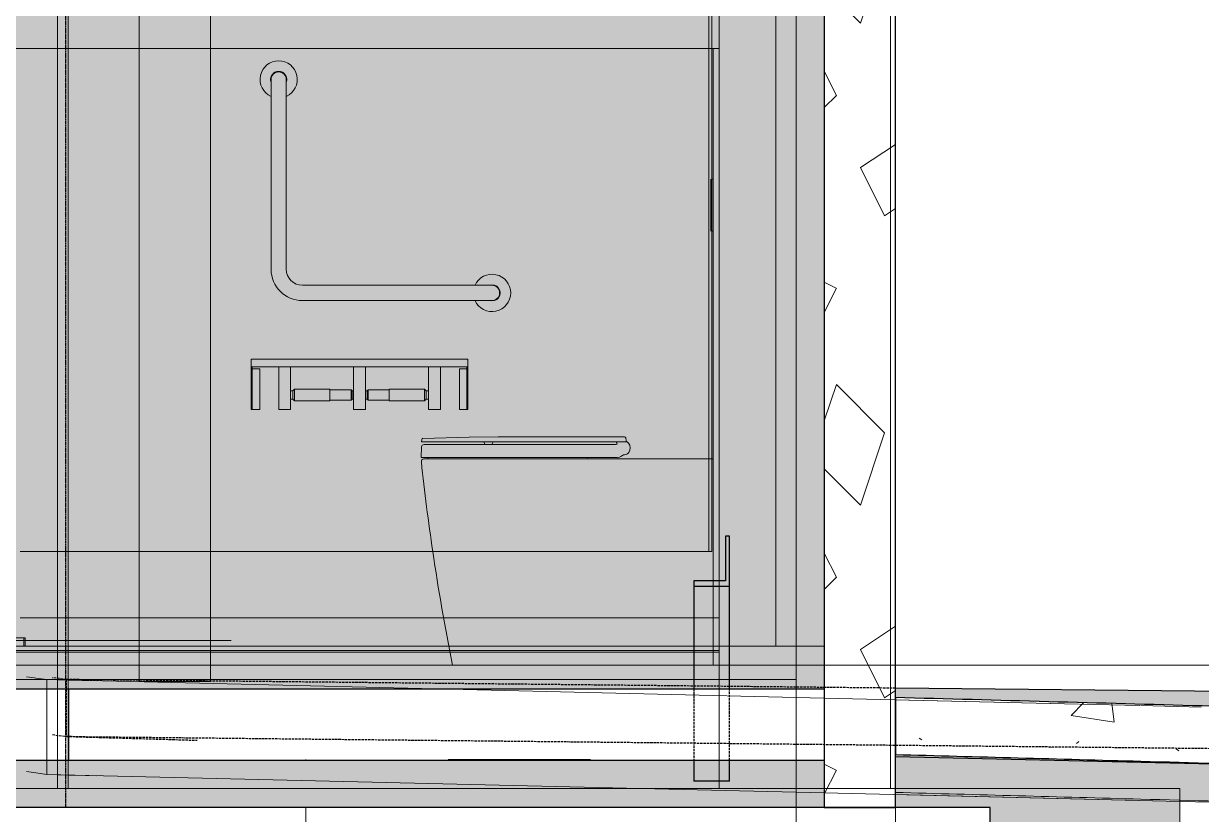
# Model space of a CAD drawing. Header units: millimetres. Extents: x 632 to 645312, y -3890 to 22200.
# Drawn here: x 640324 to 642808, y 4886 to 6553 of the extents above; entities that cross this region are included whole.
import ezdxf

# ---------------------------------------------------------------- set-up
doc = ezdxf.new("R2010")
doc.units = ezdxf.units.MM
for name, pattern in [('Dash', [7, 5, -2]), ('Hidden', [4, 3, -1]), ('Hidden Double', [7, 5, -2])]:
    doc.linetypes.add(name, pattern=pattern)
for name, color, linetype, lineweight in [('A-000-M_MASS', 13, 'Continuous', 25), ('A-200-H_WALL', 111, 'Continuous', 13), ('A-200-M_WALL_EXT', 113, 'Continuous', 13), ('A-200-M_WALL_PAT', 111, 'Continuous', 13), ('A-200-MH_WALL', 110, 'Hidden', 13), ('A-230-H-FLOOR', 190, 'Continuous', 13), ('A-230-M_FLOOR', 192, 'Continuous', 13), ('A-230-MH_FLOOR', 190, 'Hidden Double', 13), ('A-700-M_FFE', 30, 'Continuous', 13), ('M-520-M_DRAINAGE_FW', 2, 'Continuous', 13), ('S-160-M_FOUND', 171, 'Continuous', 13), ('S-280-M_STRUCT_FRAME', 12, 'Continuous', 13), ('Z-030-M_GRID', 191, 'Continuous', 13), ('Z-230-A_LEVEL', 51, 'Continuous', 13)]:
    doc.layers.add(name, color=color, linetype=linetype, lineweight=lineweight)
pattern_1 = [(45, (615418.1, 0), (-1414.214, 0), [750, -3000]), (45, (616418.1, 1000), (-1414.214, 0), [750, -3000]), (45, (617418.1, -300), (-1414.214, 0), [250, -2000]), (90, (617418.13, 500), (-500, 500), [500, -2000]), (315, (617418.1, 1000), (0, 2828.43), [500, -3000]), (0, (616418.1, 1000), (2000, 2000), [300, -1000]), (0, (613918.1, 2000), (2000, 2000), [300, -2000])]

# ---------------------------------------------------------------- blocks, each defined once
blk = doc.blocks.new('Downpipe - Straight - 01 - 150D-3252301-S6_501-SECTION C1')
at = {"layer": 'M-520-M_DRAINAGE_FW', "color": 53, "lineweight": 5}
for p, q in [((4351087.8, 7340), (4351087.8, 6500)), ((4351237.8, 6500), (4351237.8, 7340)), ((4351087.8, 6500), (4351087.8, 5440)), ((4351237.8, 5440), (4351237.8, 6500)), ((4351087.8, 5440), (4351087.8, 5240)), ((4351237.8, 5240), (4351237.8, 5440)), ((4351087.8, 5240), (4351087.8, 5228)), ((4351087.8, 5228), (4351087.8, 5200)), ((4351237.8, 5228), (4351237.8, 5240)), ((4351237.8, 5200), (4351237.8, 5228)), ((4351087.8, 5200), (4351087.8, 5170)), ((4351237.8, 5170), (4351237.8, 5200)), ((4351087.8, 5170), (4351087.8, 5165.6)), ((4351237.8, 5165.6), (4351237.8, 5170)), ((4351087.8, 5165.6), (4351092.3, 5165.6)), ((4351087.8, 5165.6), (4351151, 5165.6)), ((4351094.3, 5165.6), (4351104.5, 5165.6)), ((4351104.5, 5165.6), (4351154.9, 5165.6)), ((4351151, 5165.6), (4351237.8, 5165.6)), ((4351154.9, 5165.6), (4351174.5, 5165.6)), ((4351174.5, 5165.6), (4351231.6, 5165.6)), ((4351232.8, 5165.6), (4351237.1, 5165.6))]:
    blk.add_line(p, q, dxfattribs=at)
blk = doc.blocks.new('766350W_BK_File_Rfa_150568_ori_2017Feb24134528 - Liano-2533116-S6_501-SECTION C1')
at = {"layer": 'M-520-M_DRAINAGE_FW', "color": 53, "lineweight": 5}
for p, q in [((4352293.3, 6225), (4352293.3, 6115)), ((4352298.3, 6225), (4352295.1, 6225)), ((4352298.3, 6115), (4352298.3, 6225)), ((4352295.1, 6115), (4352298.3, 6115)), ((4351683.3, 5676.1), (4351683, 5670.8)), ((4351683, 5670.8), (4351814.2, 5670.8)), ((4351783.5, 5681.1), (4351685.6, 5678.4)), ((4351816.3, 5665.3), (4351688.2, 5665.3)), ((4351844.8, 5681.3), (4351783.5, 5681.1)), ((4351814.2, 5670.8), (4351816.3, 5665.3)), ((4351814.2, 5670.8), (4351834, 5670.8)), ((4351831.4, 5665.3), (4351816.4, 5665.3)), ((4351831.4, 5665.3), (4351834, 5670.8)), ((4352087.7, 5665.3), (4351831.4, 5665.3)), ((4351834, 5670.8), (4352093.1, 5670.8)), ((4352111.3, 5681.3), (4351844.8, 5681.3)), ((4352093.1, 5670.8), (4352095.8, 5666.4)), ((4352093.1, 5670.8), (4352116.3, 5670.8)), ((4352114.2, 5674.3), (4352114, 5678.5)), ((4351682.9, 5660.4), (4351682.3, 5638.2)), ((4351682.3, 5638.2), (4351697.3, 5638.2)), ((4351697.3, 5635), (4351687.8, 5635)), ((4351697.3, 5638.2), (4351697.3, 5635)), ((4351697.3, 5638.2), (4352033.5, 5638.2)), ((4351697.3, 5635), (4352032.7, 5635)), ((4352032.7, 5635), (4352033.4, 5637.7)), ((4352288.6, 5635), (4352032.7, 5635)), ((4352033.4, 5637.7), (4352095.7, 5637.7)), ((4352295.1, 5635), (4352288.6, 5635)), ((4352298.3, 5635), (4352295.1, 5635)), ((4352298.3, 5200), (4352298.3, 5635)), ((4351748.3, 5200), (4352298.3, 5200))]:
    blk.add_line(p, q, dxfattribs=at)
for centre, radius, start, end in [((4351687.9, 5660.3), 5.01, 86.1149, 178.5), ((4351685.8, 5676), 2.5, 92.9217, 177), ((4352087.7, 5696.3), 31, 270, 285.2071), ((4352111.3, 5678.6), 2.71, 356.9777, 90), ((4352118.4, 5674.5), 4.23, 183, 243.0924), ((4352112.3, 5662.5), 9.21, 39.2697, 63.0924), ((4352107.2, 5658.3), 15.9, 323.1414, 39.2697), ((4352078.9, 5680.2), 46.8, 297.2332, 306.2451), ((4352111.2, 5636.1), 7.87, 92.8829, 126.2451), ((4352110.2, 5656), 12.1, 272.8829, 323.1414), ((4351688, 5629.6), 5.43, 92.0709, 186.119), ((4356458, 6140.9), 4802.8, 186.119, 188.3929), ((4352096.4, 5646.1), 8.48, 264.8547, 297.2332), ((4356458, 6140.9), 4802.8, 188.3929, 191.2982)]:
    blk.add_arc(centre, radius, start, end, dxfattribs=at)
blk = doc.blocks.new('ToiletRollHolder_SurfaceMount_ASIJDMacDonald_Double_Shelf - 10-0697-GAL-2571799-S6_501-SECTION C1')
at = {"layer": 'A-700-M_FFE', "color": 53, "lineweight": 5}
for p, q in [((4351780.7, 5845.5), (4351323.7, 5845.5)), ((4351323.7, 5845.5), (4351780.7, 5845.5)), ((4351323.7, 5845.5), (4351323.7, 5829.5)), ((4351323.7, 5845.5), (4351323.7, 5829.5)), ((4351780.7, 5829.5), (4351780.7, 5845.5)), ((4351780.7, 5845.5), (4351780.7, 5829.5)), ((4351780.7, 5829.5), (4351323.7, 5829.5)), ((4351323.7, 5829.5), (4351381.7, 5829.5)), ((4351323.7, 5829.5), (4351323.7, 5814.5)), ((4351323.7, 5827.5), (4351323.7, 5829.5)), ((4351325.7, 5829.5), (4351323.7, 5829.5)), ((4351323.7, 5829.5), (4351325.7, 5829.5)), ((4351323.7, 5739.5), (4351323.7, 5827.5)), ((4351323.7, 5827.5), (4351325.7, 5827.5)), ((4351323.7, 5814.5), (4351323.7, 5739.5)), ((4351325.7, 5829.5), (4351325.7, 5827.5)), ((4351325.7, 5824.8), (4351325.7, 5829.5)), ((4351325.7, 5827.5), (4351325.7, 5739.5)), ((4351341.7, 5824.8), (4351325.7, 5824.8)), ((4351325.7, 5824.8), (4351325.7, 5814.5)), ((4351325.7, 5814.5), (4351325.7, 5824.8)), ((4351325.7, 5824.8), (4351341.7, 5824.8)), ((4351325.7, 5814.5), (4351325.7, 5824.8)), ((4351325.7, 5814.5), (4351325.7, 5741.5)), ((4351325.7, 5741.5), (4351325.7, 5814.5)), ((4351325.7, 5741.5), (4351325.7, 5814.5)), ((4351341.7, 5739.5), (4351341.7, 5824.8)), ((4351341.7, 5824.8), (4351341.7, 5739.5)), ((4351381.7, 5829.5), (4351406.7, 5829.5)), ((4351406.7, 5829.5), (4351381.7, 5829.5)), ((4351381.7, 5829.5), (4351381.7, 5739.5)), ((4351381.7, 5739.5), (4351381.7, 5829.5)), ((4351381.7, 5829.5), (4351406.7, 5829.5)), ((4351406.7, 5829.5), (4351539.7, 5829.5)), ((4351406.7, 5739.5), (4351406.7, 5829.5)), ((4351406.7, 5829.5), (4351406.7, 5778.8)), ((4351539.7, 5829.5), (4351564.7, 5829.5)), ((4351539.7, 5829.5), (4351539.7, 5739.5)), ((4351564.7, 5829.5), (4351539.7, 5829.5)), ((4351539.7, 5829.5), (4351564.7, 5829.5)), ((4351539.7, 5774.4), (4351539.7, 5829.5)), ((4351564.7, 5829.5), (4351697.7, 5829.5)), ((4351564.7, 5739.5), (4351564.7, 5829.5)), ((4351564.7, 5829.5), (4351564.7, 5774.4)), ((4351697.7, 5829.5), (4351722.7, 5829.5)), ((4351697.7, 5829.5), (4351697.7, 5739.5)), ((4351722.7, 5829.5), (4351697.7, 5829.5)), ((4351697.7, 5829.5), (4351722.7, 5829.5)), ((4351697.7, 5778.8), (4351697.7, 5829.5)), ((4351722.7, 5829.5), (4351780.7, 5829.5)), ((4351722.7, 5739.5), (4351722.7, 5829.5)), ((4351722.7, 5829.5), (4351722.7, 5739.5)), ((4351778.7, 5824.8), (4351762.7, 5824.8)), ((4351762.7, 5824.8), (4351762.7, 5739.5)), ((4351762.7, 5739.5), (4351762.7, 5824.8)), ((4351762.7, 5824.8), (4351778.7, 5824.8)), ((4351778.7, 5829.5), (4351778.7, 5824.8)), ((4351778.7, 5827.5), (4351778.7, 5829.5)), ((4351780.7, 5829.5), (4351778.7, 5829.5)), ((4351778.7, 5829.5), (4351780.7, 5829.5)), ((4351778.7, 5739.5), (4351778.7, 5827.5)), ((4351778.7, 5827.5), (4351780.7, 5827.5)), ((4351778.7, 5814.5), (4351778.7, 5824.8)), ((4351778.7, 5824.8), (4351778.7, 5814.5)), ((4351778.7, 5824.8), (4351778.7, 5814.5)), ((4351778.7, 5739.5), (4351778.7, 5814.5)), ((4351778.7, 5814.5), (4351778.7, 5739.5)), ((4351778.7, 5814.5), (4351778.7, 5739.5)), ((4351780.7, 5829.5), (4351780.7, 5827.5)), ((4351780.7, 5814.5), (4351780.7, 5829.5)), ((4351780.7, 5827.5), (4351780.7, 5739.5)), ((4351780.7, 5741.5), (4351780.7, 5814.5)), ((4351406.7, 5778.8), (4351406.7, 5761.2)), ((4351411.7, 5778.8), (4351406.7, 5778.8)), ((4351406.7, 5761.2), (4351406.7, 5778.8)), ((4351406.7, 5761.2), (4351406.7, 5778.8)), ((4351415.3, 5782.4), (4351411.7, 5778.8)), ((4351411.7, 5778.8), (4351411.7, 5761.2)), ((4351411.7, 5778.8), (4351411.7, 5774.4)), ((4351411.7, 5774.4), (4351411.7, 5765.6)), ((4351411.7, 5765.6), (4351411.7, 5761.2)), ((4351489.6, 5782.4), (4351415.3, 5782.4)), ((4351415.3, 5757.6), (4351415.3, 5782.4)), ((4351415.3, 5778.7), (4351415.3, 5782.4)), ((4351415.3, 5761.3), (4351415.3, 5778.7)), ((4351489.6, 5757.6), (4351489.6, 5782.4)), ((4351534.3, 5780.9), (4351489.6, 5780.9)), ((4351489.6, 5760), (4351489.6, 5780)), ((4351489.6, 5760), (4351489.6, 5780)), ((4351489.6, 5761.3), (4351489.6, 5778.7)), ((4351536.4, 5778.8), (4351534.3, 5780.9)), ((4351534.3, 5759.1), (4351534.3, 5780.9)), ((4351534.3, 5775.5), (4351534.3, 5780.9)), ((4351534.3, 5764.5), (4351534.3, 5775.5)), ((4351534.3, 5759.1), (4351534.3, 5764.5)), ((4351539.7, 5778.8), (4351536.4, 5778.8)), ((4351536.4, 5761.2), (4351536.4, 5778.8)), ((4351536.4, 5774.4), (4351536.4, 5778.8)), ((4351536.4, 5765.6), (4351536.4, 5774.4)), ((4351536.4, 5761.2), (4351536.4, 5765.6)), ((4351539.7, 5761.2), (4351539.7, 5778.8)), ((4351539.7, 5774.4), (4351539.7, 5778.8)), ((4351539.7, 5765.6), (4351539.7, 5774.4)), ((4351539.7, 5765.6), (4351539.7, 5774.4)), ((4351539.7, 5739.5), (4351539.7, 5765.6)), ((4351539.7, 5761.2), (4351539.7, 5765.6)), ((4351568, 5778.8), (4351564.7, 5778.8)), ((4351564.7, 5778.8), (4351564.7, 5761.2)), ((4351564.7, 5778.8), (4351564.7, 5774.4)), ((4351564.7, 5774.4), (4351564.7, 5765.6)), ((4351564.7, 5774.4), (4351564.7, 5765.6)), ((4351564.7, 5765.6), (4351564.7, 5739.5)), ((4351564.7, 5765.6), (4351564.7, 5761.2)), ((4351570.1, 5780.9), (4351568, 5778.8)), ((4351568, 5778.8), (4351568, 5761.2)), ((4351568, 5778.8), (4351568, 5774.4)), ((4351568, 5774.4), (4351568, 5765.6)), ((4351568, 5765.6), (4351568, 5761.2)), ((4351614.8, 5780.9), (4351570.1, 5780.9)), ((4351570.1, 5780.9), (4351570.1, 5759.1)), ((4351570.1, 5780.9), (4351570.1, 5775.5)), ((4351570.1, 5775.5), (4351570.1, 5764.5)), ((4351570.1, 5764.5), (4351570.1, 5759.1)), ((4351689.2, 5782.4), (4351614.8, 5782.4)), ((4351614.8, 5782.4), (4351614.8, 5757.6)), ((4351614.8, 5780), (4351614.8, 5760)), ((4351614.8, 5780), (4351614.8, 5760)), ((4351614.8, 5778.7), (4351614.8, 5761.3)), ((4351692.7, 5778.8), (4351689.2, 5782.4)), ((4351689.2, 5782.4), (4351689.2, 5757.6)), ((4351689.2, 5782.4), (4351689.2, 5778.7)), ((4351689.2, 5778.7), (4351689.2, 5761.3)), ((4351697.7, 5778.8), (4351692.7, 5778.8)), ((4351692.7, 5761.2), (4351692.7, 5778.8)), ((4351692.7, 5774.4), (4351692.7, 5778.8)), ((4351692.7, 5765.6), (4351692.7, 5774.4)), ((4351692.7, 5761.2), (4351692.7, 5765.6)), ((4351697.7, 5761.2), (4351697.7, 5778.8)), ((4351697.7, 5778.8), (4351697.7, 5761.2)), ((4351697.7, 5778.8), (4351697.7, 5774.4)), ((4351697.7, 5774.4), (4351697.7, 5761.2)), ((4351323.7, 5739.5), (4351325.7, 5739.5)), ((4351323.7, 5739.5), (4351325.7, 5739.5)), ((4351325.7, 5741.5), (4351325.7, 5739.5)), ((4351325.7, 5739.5), (4351325.7, 5741.5)), ((4351325.7, 5739.5), (4351325.7, 5741.5)), ((4351325.7, 5739.5), (4351341.7, 5739.5)), ((4351341.7, 5739.5), (4351325.7, 5739.5)), ((4351381.7, 5739.5), (4351406.7, 5739.5)), ((4351406.7, 5739.5), (4351381.7, 5739.5)), ((4351406.7, 5761.2), (4351406.7, 5739.5)), ((4351406.7, 5761.2), (4351411.7, 5761.2)), ((4351411.7, 5761.2), (4351415.3, 5757.6)), ((4351415.3, 5757.6), (4351415.3, 5761.3)), ((4351415.3, 5757.6), (4351489.6, 5757.6)), ((4351489.6, 5759.1), (4351534.3, 5759.1)), ((4351534.3, 5759.1), (4351536.4, 5761.2)), ((4351536.4, 5761.2), (4351539.7, 5761.2)), ((4351539.7, 5739.5), (4351564.7, 5739.5)), ((4351564.7, 5739.5), (4351539.7, 5739.5)), ((4351564.7, 5761.2), (4351568, 5761.2)), ((4351568, 5761.2), (4351570.1, 5759.1)), ((4351570.1, 5759.1), (4351614.8, 5759.1)), ((4351614.8, 5757.6), (4351689.2, 5757.6)), ((4351689.2, 5761.3), (4351689.2, 5757.6)), ((4351689.2, 5757.6), (4351692.7, 5761.2)), ((4351692.7, 5761.2), (4351697.7, 5761.2)), ((4351697.7, 5739.5), (4351697.7, 5761.2)), ((4351697.7, 5739.5), (4351722.7, 5739.5)), ((4351722.7, 5739.5), (4351697.7, 5739.5)), ((4351762.7, 5739.5), (4351778.7, 5739.5)), ((4351778.7, 5739.5), (4351762.7, 5739.5)), ((4351778.7, 5739.5), (4351780.7, 5739.5)), ((4351778.7, 5739.5), (4351780.7, 5739.5)), ((4351780.7, 5739.5), (4351780.7, 5741.5))]:
    blk.add_line(p, q, dxfattribs=at)
blk = doc.blocks.new('WALL_FINISH - M-TIL2 Wall Tile-2939095-S6_501-SECTION C1')
at = {"layer": 'A-000-M_MASS', "color": 53, "lineweight": 5}
for p, q in [((4352310.3, 6500), (4352298.3, 6500)), ((4352298.3, 6500), (4352298.3, 6225)), ((4352310.3, 6500), (4352298.3, 6500)), ((4352298.3, 6225), (4352298.3, 6500)), ((4352310.3, 5300), (4352310.3, 6500)), ((4352310.3, 5300), (4352310.3, 6500)), ((4352298.3, 6225), (4352298.3, 6115)), ((4352298.3, 6115), (4352298.3, 6225)), ((4352298.3, 6115), (4352298.3, 5635)), ((4352298.3, 5635), (4352298.3, 6115)), ((4352298.3, 5635), (4352298.3, 5300)), ((4352298.3, 5300), (4352298.3, 5635)), ((4352298.3, 5300), (4352310.3, 5300)), ((4352298.3, 5300), (4352310.3, 5300))]:
    blk.add_line(p, q, dxfattribs=at)
blk = doc.blocks.new('WALL_FINISH - M-TIL2 Wall Tile-2726933-S6_501-SECTION C1')
at = {"layer": 'A-000-M_MASS', "color": 53, "lineweight": 5}
for p, q in [((4352288.6, 6500), (4350701.8, 6500)), ((4350701.8, 6500), (4352288.6, 6500)), ((4352295.1, 6500), (4352288.6, 6500)), ((4352288.6, 6500), (4352295.1, 6500)), ((4352298.3, 6500), (4352295.1, 6500)), ((4352295.1, 6500), (4352298.3, 6500)), ((4352310.3, 6500), (4352298.3, 6500)), ((4352298.3, 6500), (4352310.3, 6500)), ((4352310.3, 6500), (4352310.3, 5300)), ((4352310.3, 5300), (4352310.3, 6500)), ((4351730.7, 5300), (4350836.8, 5300)), ((4350836.8, 5300), (4351730.7, 5300)), ((4352298.3, 5300), (4351730.7, 5300)), ((4351730.7, 5300), (4352298.3, 5300)), ((4352310.3, 5300), (4352298.3, 5300)), ((4352298.3, 5300), (4352310.3, 5300))]:
    blk.add_line(p, q, dxfattribs=at)
blk = doc.blocks.new('WALL_FINISH - M-FLT1 - Skirting Tile-2727684-S6_501-SECTION C1')
at = {"layer": 'A-000-M_MASS', "color": 53, "lineweight": 5}
for p, q in [((4352310.3, 5300), (4352298.3, 5300)), ((4352298.3, 5300), (4352298.3, 5200)), ((4352310.3, 5300), (4352298.3, 5300)), ((4352298.3, 5240), (4352298.3, 5300)), ((4352310.3, 5200), (4352310.3, 5300)), ((4352310.3, 5240), (4352310.3, 5300)), ((4352298.3, 5228), (4352298.3, 5240)), ((4352298.3, 5200), (4352298.3, 5228)), ((4352310.3, 5228), (4352310.3, 5240)), ((4352310.3, 5200), (4352310.3, 5228)), ((4352298.3, 5200), (4352310.3, 5200)), ((4352298.3, 5200), (4352310.3, 5200))]:
    blk.add_line(p, q, dxfattribs=at)
blk = doc.blocks.new('WALL_FINISH - M-FLT1 - Skirting Tile-2727696-S6_501-SECTION C1')
at = {"layer": 'A-000-M_MASS', "color": 53, "lineweight": 5}
for p, q in [((4351730.7, 5300), (4350836.8, 5300)), ((4350836.8, 5300), (4351730.7, 5300)), ((4352298.3, 5300), (4351730.7, 5300)), ((4351730.7, 5300), (4352298.3, 5300)), ((4352310.3, 5300), (4352298.3, 5300)), ((4352298.3, 5300), (4352310.3, 5300)), ((4352310.3, 5300), (4352310.3, 5240)), ((4352310.3, 5240), (4352310.3, 5300)), ((4352310.3, 5240), (4352310.3, 5228)), ((4352310.3, 5228), (4352310.3, 5240)), ((4352310.3, 5228), (4352310.3, 5200)), ((4352310.3, 5200), (4352310.3, 5228)), ((4351748.3, 5200), (4348964.3, 5200)), ((4348964.3, 5200), (4351748.3, 5200)), ((4352298.3, 5200), (4351748.3, 5200)), ((4351748.3, 5200), (4352298.3, 5200)), ((4352310.3, 5200), (4352298.3, 5200)), ((4352298.3, 5200), (4352310.3, 5200))]:
    blk.add_line(p, q, dxfattribs=at)
blk = doc.blocks.new('Care-Support-Grab-Rail---90-Degree-Angled-450x450 - Virtu Comfort Grab Rail 450x450mm LH 90_ Vertical-3145812-S6_501-SECTION C1')
at = {"layer": 'A-700-M_FFE', "color": 53, "lineweight": 5}
for p, q in [((4351365.7, 6435), (4351365.7, 6399.1)), ((4351397.7, 6435), (4351397.7, 6399.1)), ((4351365.7, 6035), (4351365.7, 6399.1)), ((4351397.7, 6399.1), (4351397.7, 6035)), ((4351431.7, 6001), (4351795.8, 6001)), ((4351831.7, 6001), (4351795.8, 6001)), ((4351795.8, 5969), (4351431.7, 5969)), ((4351831.7, 5969), (4351795.8, 5969))]:
    blk.add_line(p, q, dxfattribs=at)
for centre, radius, start, end in [((4351381.7, 6435), 39.3, 294.0243, 245.9757), ((4351381.7, 6435), 39.3, 294.0243, 245.9757), ((4351381.7, 6435), 17, 90, 199.9385), ((4351381.7, 6435), 17, 340.0615, 199.9385), ((4351381.7, 6435), 16, 360, 180), ((4351381.7, 6435), 17, 340.0615, 90), ((4351431.7, 6035), 66, 180, 270), ((4351431.7, 6035), 34, 180, 270), ((4351831.7, 5985), 39.3, 204.0243, 155.9757), ((4351831.7, 5985), 17, 250.2501, 109.7499), ((4351831.7, 5985), 16, 270, 90)]:
    blk.add_arc(centre, radius, start, end, dxfattribs=at)
blk = doc.blocks.new('Toilet Partition_3 cubicles with ambulant - Toilet Partition_3 cubicles with ambulant-3225862-S6_501-SECTION C1')
at = {"layer": 'A-700-M_FFE', "color": 53, "lineweight": 5}
for p, q in [((4352288.6, 5440), (4352288.6, 7340)), ((4352288.6, 5440), (4352288.6, 7340)), ((4352295.1, 5440), (4352295.1, 7340)), ((4352295.1, 5440), (4352295.1, 7340)), ((4352295.1, 5440), (4350836.9, 5440)), ((4350839.1, 5440), (4352295.1, 5440)), ((4352288.6, 5440), (4350839.8, 5440)), ((4350842, 5440), (4352288.6, 5440)), ((4350701.8, 5252), (4351281.8, 5252)), ((4350701.8, 5252), (4351281.8, 5252)), ((4350844.5, 5258), (4350818, 5258)), ((4350844.1, 5258), (4350842.4, 5258)), ((4350843.4, 5252), (4351281.6, 5252)), ((4350843.8, 5252), (4351281.6, 5252)), ((4350847.4, 5258), (4350843.9, 5258)), ((4350844.5, 5240), (4350844.5, 5258)), ((4350847, 5258), (4350845.3, 5258)), ((4350847.4, 5240), (4350847.4, 5258)), ((4350818, 5240), (4350844.5, 5240)), ((4350842.4, 5240), (4350844.1, 5240)), ((4350843.9, 5240), (4350847.4, 5240)), ((4350845.3, 5240), (4350847, 5240))]:
    blk.add_line(p, q, dxfattribs=at)
blk = doc.blocks.new('25021-APA-ZZ-ZZ-M3-AR-000001_V3_rvt-8-S6_501-SECTION C1')
at = {"layer": 'A-230-H-FLOOR', "lineweight": 5}
h = blk.add_hatch(dxfattribs=at)
h.set_pattern_fill('FP_44', color=130, style=0, pattern_type=2)
h.set_pattern_definition([(50, (4325937.9, 0), (1457.47, -127.51), [152.4, -1676.4]), (355, (4325937.9, 0), (-281.94, 1528.454), [121.92, -1341.12]), (100.451, (4326059.3, -10.6), (1175.54, 1400.93), [129.52, -1424.72]), (46.184, (4325937.9, 406.4), (2168.63, -336.34), [228.6, -2514.6]), (96.636, (4326118.6, 378.4), (1899.22, 1979.42), [194.28, -2137.08]), (351.184, (4325938, 406.4), (1899.24, 1979.4), [182.88, -2011.68]), (21, (4326141.1, 304.8), (1212.915, -818.12), [152.4, -1676.4]), (326, (4326141.1, 304.8), (494.42, 1473.504), [121.92, -1341.12]), (71.451, (4326242.2, 236.6), (1707.34, 655.37), [129.52, -1424.72]), (37.5, (4325937.9, 0), (24.709, 676.44), [67.056, -1257.808, 67.056, -1294.384, -1346.2]), (37.5, (4325937.9, 0), (24.709, 676.44), [-2686.304, 67.056, -1279.144]), (7.5, (4325937.9, 0), (534.558, 801.444), [67.056, -709.168, 67.056, -1227.328, -513.08]), (7.5, (4325937.9, 0), (534.558, 801.444), [-2070.61, 67.056, -446.024]), (327.5, (4325484.76, 0), (1084.728, -45.831), [67.056, -440.944, 67.056, -1517.904, -2103.12]), (327.5, (4325484.76, 0), (1084.728, -45.831), [-2092.96, 67.056, -2036.064]), (317.5, (4325281.6, 0), (1185.035, 203.414), [67.056, -593.344, 67.056, -985.52, -1493.52]), (317.5, (4325281.6, 0), (1185.035, 203.414), [-1712.976, 67.056, -1426.464])])
h.paths.add_polyline_path([(4353011, 4540), (4353282.3, 4540), (4353282.3, 4940), (4352682.3, 4940), (4352682.3, 4900), (4352882.3, 4900), (4352882.3, 4540)])
h.paths.add_polyline_path([(4312082.3, 4540), (4312144.8, 4540), (4312144.8, 4900), (4312657.3, 4900), (4312657.3, 4940), (4312082.3, 4940), (4312082.3, 4900)])
at = {"layer": 'A-230-M_FLOOR', "lineweight": 5, "transparency": 33554432}
for points in [[(4353802.4, 4900.5), (4353802.4, 4980.5), (4352682.3, 5007.3), (4352682.3, 4927.3), (4353716.9, 4902.6)], [(4353802.4, 4900.5), (4353802.4, 4901.2), (4352682.3, 4932), (4352682.3, 4927.3), (4353597.8, 4905.4)]]:
    blk.add_hatch(color=254, dxfattribs=at).paths.add_polyline_path(points)
at = {"layer": 'A-230-M_FLOOR', "transparency": 33554432}
blk.add_hatch(color=254, dxfattribs=at).paths.add_polyline_path([(4353802.4, 4901.2), (4353802.4, 4980.5), (4352682.3, 5007.3), (4352682.3, 4932), (4353716.9, 4903.6)])
at = {"layer": 'A-200-M_WALL_EXT', "color": 53, "lineweight": 5}
for p, q in [((4352473.3, 5240), (4352473.3, 15212.8)), ((4352473.3, 8240), (4352473.3, 4940)), ((4352532.3, 5240), (4352532.3, 8240)), ((4352532.3, 8240), (4352532.3, 5240)), ((4352672.3, 5127.5), (4352672.3, 8240)), ((4352672.3, 5127.5), (4352672.3, 8240)), ((4352682.3, 4940), (4352682.3, 8240)), ((4352682.3, 5132), (4352682.3, 8240)), ((4352682.3, 8240), (4352682.3, 5132)), ((4352682.3, 5132), (4352682.3, 8240)), ((4352310.3, 7640), (4352310.3, 5240)), ((4352310.3, 6500), (4352310.3, 7640)), ((4352430.3, 5240), (4352430.3, 7640)), ((4352430.3, 5240), (4352430.3, 7640)), ((4350915.6, 7340), (4350915.6, 6500)), ((4350937.8, 7340), (4350937.8, 6500)), ((4350937.8, 6500), (4350937.8, 7340)), ((4350915.6, 6500), (4350915.6, 5440)), ((4350937.8, 6500), (4350937.8, 5440)), ((4350937.8, 5440), (4350937.8, 6500)), ((4352310.3, 5240), (4352310.3, 6500)), ((4350915.6, 5440), (4350915.6, 5240)), ((4350937.8, 5440), (4350937.8, 5240)), ((4350937.8, 5240), (4350937.8, 5440)), ((4350846.3, 5240), (4350843.9, 5240)), ((4350843.9, 5240), (4350846.3, 5240)), ((4351741.2, 5240), (4350846.3, 5240)), ((4350846.3, 5240), (4351741.2, 5240)), ((4350915.6, 5240), (4350915.6, 5228)), ((4350915.6, 5228), (4350915.6, 5200)), ((4350937.8, 5240), (4350937.8, 5228)), ((4350937.8, 5228), (4350937.8, 5240)), ((4350937.8, 5228), (4350937.8, 5200)), ((4350937.8, 5200), (4350937.8, 5228)), ((4352298.3, 5240), (4351741.2, 5240)), ((4351741.2, 5240), (4352298.3, 5240)), ((4352310.3, 5240), (4352298.3, 5240)), ((4352298.3, 5240), (4352310.3, 5240)), ((4352310.3, 5240), (4352430.3, 5240)), ((4352310.3, 5240), (4352430.3, 5240)), ((4352473.3, 5170), (4352473.3, 5240)), ((4352532.3, 5130.9), (4352532.3, 5240)), ((4352532.3, 5240), (4352532.3, 5130.9)), ((4350915.6, 5200), (4350915.6, 5170)), ((4350937.8, 5200), (4350937.8, 5170)), ((4350937.8, 5170), (4350937.8, 5200)), ((4350915.6, 5170), (4350915.6, 4940)), ((4350937.8, 5170), (4350937.8, 4940)), ((4350937.8, 4968.9), (4350937.8, 5168.7)), ((4352473.3, 4940), (4352473.3, 5170)), ((4352532.3, 4940), (4352532.3, 5130.9)), ((4352532.3, 5130.9), (4352532.3, 4940)), ((4352672.3, 4940), (4352672.3, 5127.5)), ((4352672.3, 4940), (4352672.3, 5127.5)), ((4352682.3, 5127.3), (4352682.3, 5132)), ((4352682.3, 5132), (4352682.3, 5127.3)), ((4352682.3, 5127.3), (4352682.3, 5132)), ((4352682.3, 4940), (4352682.3, 5127.3)), ((4352682.3, 5127.3), (4352682.3, 4940)), ((4352682.3, 4940), (4352682.3, 5127.3)), ((4350937.8, 4940), (4350937.8, 4968.9)), ((4350915.6, 4940), (4350705.9, 4940)), ((4350915.6, 4940), (4350872, 4940)), ((4350937.8, 4940), (4352149.2, 4940)), ((4352143.5, 4940), (4350937.8, 4940)), ((4352149.2, 4940), (4352143.5, 4940)), ((4352149.2, 4940), (4352473.3, 4940)), ((4352473.3, 4940), (4352149.3, 4940)), ((4352473.3, 4940), (4352682.3, 4940)), ((4352532.3, 4940), (4352473.3, 4940)), ((4352682.3, 4940), (4352532.3, 4940)), ((4352672.3, 4940), (4352532.3, 4940)), ((4352532.3, 4940), (4352672.3, 4940)), ((4352682.3, 4940), (4352672.3, 4940)), ((4352672.3, 4940), (4352682.3, 4940))]:
    blk.add_line(p, q, dxfattribs=at)
at = {"layer": 'A-230-M_FLOOR', "color": 53, "lineweight": 5}
for p, q in [((4351742.7, 5231.5), (4348952.3, 5231.5)), ((4348952.3, 5228), (4351743.4, 5228)), ((4348964.3, 5228), (4351743.4, 5228)), ((4350846.3, 5240), (4350843.9, 5240)), ((4350846.3, 5240), (4350843.9, 5240)), ((4350846.3, 5240), (4350843.9, 5240)), ((4350843.9, 5240), (4350846.3, 5240)), ((4351741.2, 5240), (4350846.3, 5240)), ((4351741.2, 5240), (4350846.3, 5240)), ((4351741.2, 5240), (4350846.3, 5240)), ((4350846.3, 5240), (4351741.2, 5240)), ((4352298.3, 5240), (4351741.2, 5240)), ((4352298.3, 5240), (4351741.2, 5240)), ((4352298.3, 5240), (4351741.2, 5240)), ((4351741.2, 5240), (4352298.3, 5240)), ((4352298.3, 5231.5), (4351742.7, 5231.5)), ((4351743.4, 5228), (4352298.3, 5228)), ((4351743.4, 5228), (4352298.3, 5228)), ((4352310.3, 5240), (4352298.3, 5240)), ((4352310.3, 5240), (4352298.3, 5240)), ((4352310.3, 5240), (4352298.3, 5240)), ((4352298.3, 5240), (4352310.3, 5240)), ((4352310.3, 5231.5), (4352298.3, 5231.5)), ((4352298.3, 5228), (4352310.3, 5228)), ((4352298.3, 5228), (4352310.3, 5228)), ((4352310.3, 5228), (4352310.3, 5240)), ((4352310.3, 5228), (4352310.3, 5240)), ((4352532.3, 5240), (4352310.3, 5240)), ((4352310.3, 5240), (4352310.3, 4940)), ((4352310.3, 5240), (4352310.3, 5228)), ((4352430.3, 5240), (4352310.3, 5240)), ((4352310.3, 5228), (4352310.3, 5200)), ((4352473.3, 5240), (4352430.3, 5240)), ((4352532.3, 5240), (4352473.3, 5240)), ((4352532.3, 4940), (4352532.3, 5240)), ((4352532.3, 5240), (4352532.3, 4940)), ((4352310.3, 5200), (4352310.3, 5170)), ((4352473.3, 5170), (4345562.3, 5170)), ((4352473.3, 5170), (4350705.9, 5170)), ((4350867.1, 5173.5), (4350849.6, 5175.9)), ((4350869.8, 5173.1), (4350867.1, 5173.5)), ((4350892.8, 5170), (4350869.8, 5173.1)), ((4350892.9, 5170), (4350892.9, 4970)), ((4352532.3, 5130.9), (4350892.9, 5170)), ((4350914.2, 5169.4), (4350892.9, 5170)), ((4350937.8, 5168.7), (4350915.6, 5169.4)), ((4350996.9, 5167.1), (4350937.8, 5168.7)), ((4352310.3, 5170), (4352310.3, 4940)), ((4352473.3, 4870), (4352473.3, 5170)), ((4352473.3, 5170), (4352473.3, 4940)), ((4353068.1, 5118.1), (4352532.3, 5130.9)), ((4352682.3, 5132), (4352682.3, 4932)), ((4352682.3, 5132), (4352682.3, 5127.3)), ((4352682.3, 5127.3), (4353068.1, 5118.1)), ((4352682.3, 5127.3), (4352682.3, 4927.3)), ((4353197.7, 5115), (4353070.3, 5118)), ((4353070.3, 5118), (4353197.7, 5115)), ((4353327.3, 5111.9), (4353199.6, 5114.9)), ((4353199.6, 5114.9), (4353327.3, 5111.9)), ((4350849.6, 4975.9), (4350869.8, 4973.1)), ((4350869.8, 4973.1), (4350892.8, 4970)), ((4350892.9, 4970), (4352473.3, 4932.3)), ((4350892.9, 4970), (4350915.5, 4969.4)), ((4350915.5, 4969.4), (4350937.8, 4968.7)), ((4350937.8, 4968.7), (4350951.2, 4968.3)), ((4350951.2, 4968.3), (4350996.9, 4967.1)), ((4353282.3, 4940), (4312082.3, 4940)), ((4352310.3, 4940), (4348952.3, 4940)), ((4350705.9, 4940), (4352149.2, 4940)), ((4352149.2, 4940), (4352532.3, 4940)), ((4352310.3, 4940), (4352532.3, 4940)), ((4352473.3, 4940), (4352473.3, 4870)), ((4352473.3, 4932.3), (4352648.7, 4928.1)), ((4352648.7, 4928.1), (4353282.3, 4912.9)), ((4352682.3, 4927.3), (4352682.3, 4932)), ((4353282.3, 4912.9), (4352682.3, 4927.3)), ((4353282.3, 4540), (4353282.3, 4940)), ((4353282.3, 4912.9), (4353824.4, 4900)), ((4353824.4, 4900), (4353282.3, 4912.9))]:
    blk.add_line(p, q, dxfattribs=at)
for points in [[(4353846.3, 5100), (4353673.8, 5104.8), (4353285.8, 5115.5), (4352897.8, 5126.1), (4352682.3, 5132)], [(4352682.3, 4932), (4352854.7, 4927.3), (4353242.7, 4916.7), (4353630.7, 4906), (4353846.3, 4900)]]:
    blk.add_open_spline(points, degree=3, knots=[0, 0, 0, 0, 0.444444, 1, 1, 1, 1], dxfattribs=at)
at = {"layer": 'A-000-M_MASS', "color": 53, "lineweight": 5}
for name in ['WALL_FINISH - M-TIL2 Wall Tile-2726933-S6_501-SECTION C1', 'WALL_FINISH - M-TIL2 Wall Tile-2939095-S6_501-SECTION C1', 'WALL_FINISH - M-FLT1 - Skirting Tile-2727696-S6_501-SECTION C1', 'WALL_FINISH - M-FLT1 - Skirting Tile-2727684-S6_501-SECTION C1']:
    blk.add_blockref(name, (0, 0), dxfattribs=at)
at = {"layer": 'A-700-M_FFE', "color": 53, "lineweight": 5}
for name in ['Toilet Partition_3 cubicles with ambulant - Toilet Partition_3 cubicles with ambulant-3225862-S6_501-SECTION C1', 'Care-Support-Grab-Rail---90-Degree-Angled-450x450 - Virtu Comfort Grab Rail 450x450mm LH 90_ Vertical-3145812-S6_501-SECTION C1', 'ToiletRollHolder_SurfaceMount_ASIJDMacDonald_Double_Shelf - 10-0697-GAL-2571799-S6_501-SECTION C1']:
    blk.add_blockref(name, (0, 0), dxfattribs=at)
at = {"layer": 'M-520-M_DRAINAGE_FW', "color": 53, "lineweight": 5}
for name in ['Downpipe - Straight - 01 - 150D-3252301-S6_501-SECTION C1', '766350W_BK_File_Rfa_150568_ori_2017Feb24134528 - Liano-2533116-S6_501-SECTION C1']:
    blk.add_blockref(name, (0, 0), dxfattribs=at)
blk = doc.blocks.new('NRP_Framing-Steel-EA - WB725 - 75x75x8EA-3950896-S6_501-SECTION C1')
at = {"layer": 'S-280-M_STRUCT_FRAME', "linetype": 'Dash', "lineweight": 25}
blk.add_hatch(color=256, dxfattribs=at).paths.add_polyline_path([(4352332.3, 5366.7), (4352332.3, 5472.4), (4352324.3, 5472.4), (4352324.3, 5378), (4352257.3, 5378), (4352257.3, 5366.7)])
h = blk.add_hatch(color=256, dxfattribs=at)
h.paths.add_polyline_path([(4352257.3, 4955.7), (4352332.3, 4955.7), (4352332.3, 5000), (4352257.3, 5000)])
h.paths.add_polyline_path([(4352332.3, 5150), (4352332.3, 5366.7), (4352257.3, 5366.7), (4352257.3, 5150)])
at = {"layer": 'S-280-M_STRUCT_FRAME', "lineweight": 25}
for p, q in [((4352332.3, 5472.4), (4352324.3, 5472.4)), ((4352324.3, 5472.4), (4352324.3, 5378)), ((4352332.3, 5366.7), (4352332.3, 5472.4)), ((4352324.3, 5378), (4352257.3, 5378)), ((4352257.3, 5378), (4352257.3, 5366.7)), ((4352257.3, 5366.7), (4352332.3, 5366.7)), ((4352257.3, 5366.7), (4352257.3, 5150)), ((4352332.3, 5150), (4352332.3, 5366.7)), ((4352257.3, 5000), (4352257.3, 4955.7)), ((4352332.3, 4955.7), (4352332.3, 5000)), ((4352332.3, 4955.7), (4352257.3, 4955.7))]:
    blk.add_line(p, q, dxfattribs=at)
at = {"layer": 'S-280-M_STRUCT_FRAME', "linetype": 'Dash', "lineweight": 25}
for p, q in [((4352257.3, 5150), (4352257.3, 5000)), ((4352332.3, 5000), (4352332.3, 5150))]:
    blk.add_line(p, q, dxfattribs=at)

msp = doc.modelspace()

# ---------------------------------------------------------------- hatches: boundary and pattern name
at = {"layer": 'A-200-H_WALL'}
h = msp.add_hatch(color=256, dxfattribs=at)
h.paths.add_polyline_path([(641812.5, 4900), (642012.5, 4900), (642012.5, 5000), (641812.5, 5000), (641812.5, 4955.7), (641737.5, 4955.7), (641737.5, 5000), (635495.9, 5000), (635495.9, 4900), (641737.5, 4900)])
h.paths.add_polyline_path([(642012.5, 5150), (642012.5, 8200), (642162.5, 8200), (642162.5, 15858.3), (635495.9, 16441.5), (635495.9, 15899.7), (641710.8, 15356), (641710.8, 15448), (641910.8, 15448), (641910.8, 15248), (641820.5, 15248), (641820.5, 15225.9), (641887.5, 15225.9), (641887.5, 14722.1), (641812.5, 14722.1), (641812.5, 15248), (641710.8, 15248), (641710.8, 15280.7), (641691.5, 15282.4), (641690.2, 15267.4), (635495.9, 15809.4), (635495.9, 5150), (641737.5, 5150), (641737.5, 5378), (641804.5, 5378), (641804.5, 5472.4), (641812.5, 5472.4), (641812.5, 5150), (641904.5, 5150)])
h.paths.add_polyline_path([(641904.8, 15254), (641904.8, 15442), (641716.8, 15442), (641716.8, 15355.5), (641801.2, 15348.1), (641794.7, 15273.4), (641716.8, 15280.2), (641716.8, 15254), (641812.5, 15254), (641812.5, 15282.5), (641820.5, 15282.5), (641820.5, 15254)])
at = {"layer": 'A-200-M_WALL_PAT'}
h = msp.add_hatch(dxfattribs=at)
h.set_pattern_fill('FP_48', color=250, angle=116.565, style=0, pattern_type=2)
h.set_pattern_definition([(296.565, (615672.13, 152.4), (5e-05, 1016), [113.592, -2158.253]), (33.69, (615722.9, 50.8), (7e-05, 1016), [183.16, -3480.08]), (33.69, (616738.9, 50.8), (7e-05, 1016), [183.16, -3480.08]), (33.69, (617754.9, 50.8), (7e-05, 1016), [183.16, -3480.08]), (116.565, (615875.33, 152.4), (5e-05, 1016), [113.592, -2158.253]), (213.69, (615824.5, 254), (7e-05, 1016), [183.16, -3480.08]), (213.69, (616840.5, 254), (7e-05, 1016), [183.16, -3480.08]), (213.69, (617856.5, 254), (7e-05, 1016), [183.16, -3480.08]), (26.565, (616078.5, 152.4), (5e-05, 1016), [227.185, -2044.66]), (26.565, (617094.5, 152.4), (5e-05, 1016), [227.185, -2044.66]), (270, (616281.7, 254), (1016, 0.0009), [101.6, -914.4]), (225, (616281.7, 152.4), (-0.002, 1016), [143.684, -1293.157]), (135, (616180.1, 50.8), (-0.0009, 1016), [143.684, -1293.157]), (288.435, (615875.33, 457.2), (-0.002, 1015.9997), [160.644, -3052.23]), (18.435, (615926.1, 304.8), (-0.002, 1016), [160.64, -3052.23]), (18.435, (616942.1, 304.8), (-0.002, 1016), [160.64, -3052.23]), (18.435, (617958.1, 304.8), (-0.002, 1016), [160.64, -3052.23]), (135, (616078.5, 355.6), (-0.0009, 1016), [143.684, -1293.157]), (180, (615976.9, 457.2), (0.0009, -1016), [101.6, -914.4]), (251.565, (615621.33, 711.2), (0.0004, 1015.9997), [160.644, -3052.23]), (315, (615570.5, 558.8), (-0.0009, 1016), [143.684, -1293.157]), (71.565, (615672.13, 457.2), (0.0004, 1015.9997), [160.644, -3052.23]), (135, (615722.9, 609.6), (-0.0009, 1016), [143.684, -1293.157]), (225, (616027.7, 711.2), (-0.002, 1016), [143.684, -1293.157]), (123.69, (615926.13, 609.6), (7e-05, 1016), [183.16, -3480.08]), (123.69, (616942.13, 609.6), (7e-05, 1016), [183.16, -3480.08]), (26.565, (615824.5, 762), (5e-05, 1016), [113.59, -2158.25]), (26.565, (616840.5, 762), (5e-05, 1016), [113.59, -2158.25]), (315, (615926.1, 812.8), (-0.0009, 1016), [143.684, -1293.157]), (213.69, (616383.3, 965.2), (7e-05, 1016), [183.16, -3480.08]), (213.69, (617399.3, 965.2), (7e-05, 1016), [183.16, -3480.08]), (213.69, (618415.3, 965.2), (7e-05, 1016), [183.16, -3480.08]), (296.565, (616230.93, 863.6), (5e-05, 1016), [113.592, -2158.253]), (45, (616281.7, 762), (-0.0009, 1016), [143.684, -1293.157]), (90, (616383.3, 863.6), (-1016, -0.0009), [101.6, -914.4]), (213.69, (615926.1, 1016), (7e-05, 1016), [183.16, -3480.08]), (213.69, (616942.1, 1016), (7e-05, 1016), [183.16, -3480.08]), (213.69, (617958.1, 1016), (7e-05, 1016), [183.16, -3480.08]), (315, (615773.7, 914.4), (-0.0009, 1016), [71.842, -1365]), (26.565, (615824.5, 863.6), (5e-05, 1016), [113.59, -2158.25]), (26.565, (616840.5, 863.6), (5e-05, 1016), [113.59, -2158.25]), (90, (615926.1, 914.4), (-1016, -0.0009), [101.6, -914.4]), (333.435, (615519.7, 965.2), (-0.002, 1016), [113.59, -2158.25]), (333.435, (616535.7, 965.2), (-0.002, 1016), [113.59, -2158.25]), (243.435, (615621.33, 914.4), (-0.002, 1016), [113.592, -2158.253]), (161.565, (615570.5, 812.8), (0.0004, 1016), [160.64, -3052.23]), (161.565, (616586.5, 812.8), (0.0004, 1016), [160.64, -3052.23]), (161.565, (617602.5, 812.8), (0.0004, 1016), [160.64, -3052.23]), (45, (615418.1, 863.6), (-0.0009, 1016), [143.684, -1293.157]), (26.565, (615468.9, 0.0002), (5e-05, 1016), [113.59, -2158.25]), (26.565, (616484.9, 0.0001), (5e-05, 1016), [113.59, -2158.25]), (116.565, (615570.53, 50.8), (5e-05, 1016), [113.592, -2158.253]), (206.565, (615519.7, 152.4), (5e-05, 1016), [113.59, -2158.25]), (206.565, (616535.7, 152.4), (5e-05, 1016), [113.59, -2158.25]), (296.565, (615418.13, 101.6), (5e-05, 1016), [113.592, -2158.253]), (14.036, (616180.1, 457.2), (0.003, 1016), [209.45, -3979.62]), (14.036, (617196.1, 457.2), (0.003, 1016), [209.45, -3979.62]), (14.036, (618212.1, 457.2), (0.003, 1016), [209.45, -3979.62]), (14.036, (619228.1, 457.2), (0.003, 1016), [209.45, -3979.62]), (135, (616383.3, 508), (-0.0009, 1016), [143.684, -1293.157]), (198.435, (616281.7, 609.6), (-0.002, 1016), [160.64, -3052.23]), (198.435, (617297.7, 609.6), (-0.002, 1016), [160.64, -3052.23]), (198.435, (618313.7, 609.6), (-0.002, 1016), [160.64, -3052.23]), (296.565, (616129.33, 558.8), (5e-05, 1016), [113.592, -2158.253]), (333.435, (615468.9, 304.8), (-0.002, 1016), [113.59, -2158.25]), (333.435, (616484.9, 304.8), (-0.002, 1016), [113.59, -2158.25]), (45, (615570.5, 254), (-0.0009, 1016), [71.842, -1365]), (116.565, (615621.33, 304.8), (5e-05, 1016), [113.592, -2158.253]), (225, (615570.5, 406.4), (-0.002, 1016), [143.684, -1293.157])])
h.paths.add_polyline_path([(642162.5, 4900), (642162.5, 8200), (642012.5, 8200), (642012.5, 4900)])
at = {"layer": 'A-230-H-FLOOR'}
h = msp.add_hatch(dxfattribs=at)
h.set_pattern_fill('FP_49', color=256, style=0, pattern_type=2)
h.set_pattern_definition(pattern_1)
h.paths.add_polyline_path([(640144.3, 5000), (642012.5, 5000), (642012.5, 5150), (634442.5, 5150), (634442.5, 5000), (638970.8, 5000)])
h = msp.add_hatch(dxfattribs=at)
h.set_pattern_fill('FP_50', color=256, style=0, pattern_type=2)
h.set_pattern_definition([(50, (615418.13, 0), (728.737, -63.756), [76.2, -838.2]), (355, (615418.1, 0), (-140.972, 764.228), [60.96, -670.56]), (100.451, (615478.86, -5.3), (587.77, 700.467), [64.76, -712.36]), (46.184, (615418.1, 203.2), (1084.316, -168.17), [114.3, -1257.3]), (96.636, (615508.5, 189.2), (949.61, 989.71), [97.14, -1068.54]), (351.184, (615418.1, 203.2), (949.62, 989.7), [91.44, -1005.84]), (21, (615519.73, 152.4), (606.458, -409.06), [76.2, -838.2]), (326, (615519.7, 152.4), (247.208, 736.753), [60.96, -670.56]), (71.451, (615570.3, 118.3), (853.668, 327.685), [64.76, -712.36]), (37.5, (615418.13, 0), (12.3547, 338.22), [6.706, -655.726, 6.706, -674.014, -673.1]), (37.5, (615418.13, 0), (12.3547, 338.22), [-1343.152, 6.706, -666.394]), (7.5, (615418.13, 0), (267.279, 400.722), [6.706, -381.406, 6.706, -640.486, -256.54]), (7.5, (615418.13, 0), (267.279, 400.722), [-1035.304, 6.706, -249.834]), (327.5, (615191.56, 0), (542.3633, -22.9153), [6.706, -247.294, 6.706, -785.774, -1051.56]), (327.5, (615191.56, 0), (542.3633, -22.9153), [-1046.48, 6.706, -1044.854]), (317.5, (615089.96, 0), (592.517, 101.707), [6.706, -323.494, 6.706, -519.582, -746.76]), (317.5, (615089.96, 0), (592.517, 101.707), [-856.488, 6.706, -740.054])])
h.paths.add_polyline_path([(643326.5, 4980), (643326.5, 5100), (642162.5, 5132), (642162.5, 5012), (643197.2, 4983.6)])
at = {"layer": 'A-230-H-FLOOR', "lineweight": 5}
msp.add_hatch(color=256, dxfattribs=at).paths.add_polyline_path([(643326.5, 4980), (642162.5, 5012), (642162.5, 5007.3), (643326.1, 4980)])
at = {"layer": 'A-230-M_FLOOR', "lineweight": 5}
msp.add_hatch(color=256, dxfattribs=at).paths.add_polyline_path([(643297, 5100.8), (643297, 5140), (642162.5, 5151.8), (642162.5, 5132), (643197.2, 5103.6)])
at = {"layer": 'S-160-M_FOUND'}
h = msp.add_hatch(dxfattribs=at)
h.set_pattern_fill('FP_49', color=256, style=0, pattern_type=2)
h.set_pattern_definition(pattern_1)
h.paths.add_polyline_path([(641317.8, 4500), (642362.5, 4500), (642362.5, 4900), (602225, 4900), (602225, 4500), (640144.3, 4500)])

# ---------------------------------------------------------------- linework, layer by layer
at = {"layer": 'A-200-M_WALL_EXT', "lineweight": 25}
for p, q in [((642012.5, 8200), (642012.5, 4900)), ((642162.5, 5012), (642162.5, 8200)), ((642162.5, 4900), (642162.5, 5010.2)), ((642012.5, 4900), (642162.5, 4900))]:
    msp.add_line(p, q, dxfattribs=at)
at = {"layer": 'A-200-MH_WALL', "lineweight": 25}
for p, q in [((640412.3, 16011.4), (640412.3, 4900)), ((642162.5, 5010.2), (642162.5, 5011.9))]:
    msp.add_line(p, q, dxfattribs=at)
at = {"layer": 'A-230-M_FLOOR', "lineweight": 25}
for p, q in [((642012.5, 5150), (634442.5, 5150)), ((643297, 5140), (642162.5, 5151.8)), ((642162.5, 5132), (642162.5, 5012)), ((634442.5, 5000), (642012.5, 5000)), ((643304.7, 4980), (642162.5, 5007.3))]:
    msp.add_line(p, q, dxfattribs=at)
for points in [[(643326.5, 5100), (643154.1, 5104.8), (642766.1, 5115.5), (642378.1, 5126.1), (642162.5, 5132)], [(642162.5, 5012), (642335, 5007.3), (642723, 4996.7), (643110.9, 4986), (643326.5, 4980)]]:
    msp.add_open_spline(points, degree=3, knots=[0, 0, 0, 0, 0.444444, 1, 1, 1, 1], dxfattribs=at)
at = {"layer": 'A-230-MH_FLOOR', "lineweight": 25}
for p, q in [((640413.7, 5170), (640385, 5173.9)), ((640413.7, 5170), (640413.7, 5050)), ((642162.5, 5151.8), (640413.7, 5170)), ((640385, 5053.9), (640413.7, 5050)), ((640413.7, 5050), (640689.8, 5042)), ((640413.7, 5050), (643297, 5020)), ((640481, 5048), (640413.7, 5050)), ((642162.5, 5010.2), (642162.5, 5012))]:
    msp.add_line(p, q, dxfattribs=at)
at = {"layer": 'S-160-M_FOUND', "lineweight": 25}
for p, q in [((642362.5, 4900), (602225, 4900)), ((642362.5, 4500), (642362.5, 4900))]:
    msp.add_line(p, q, dxfattribs=at)
at = {"layer": 'Z-030-M_GRID'}
msp.add_line((642162.5, 3882), (642162.5, 20200), dxfattribs=at)
at = {"layer": 'Z-230-A_LEVEL'}
msp.add_line((549528.4, 5200), (645312.1, 5200), dxfattribs=at)

# ---------------------------------------------------------------- block references
at = {"color": 10, "lineweight": 5}
msp.add_blockref('25021-APA-ZZ-ZZ-M3-AR-000001_V3_rvt-8-S6_501-SECTION C1', (-3710519.8, 0), dxfattribs=at)
at = {"layer": 'S-280-M_STRUCT_FRAME', "linetype": 'Dash', "lineweight": 25}
msp.add_blockref('NRP_Framing-Steel-EA - WB725 - 75x75x8EA-3950896-S6_501-SECTION C1', (-3710519.8, 0), dxfattribs=at)

doc.saveas('drawing.dxf')
